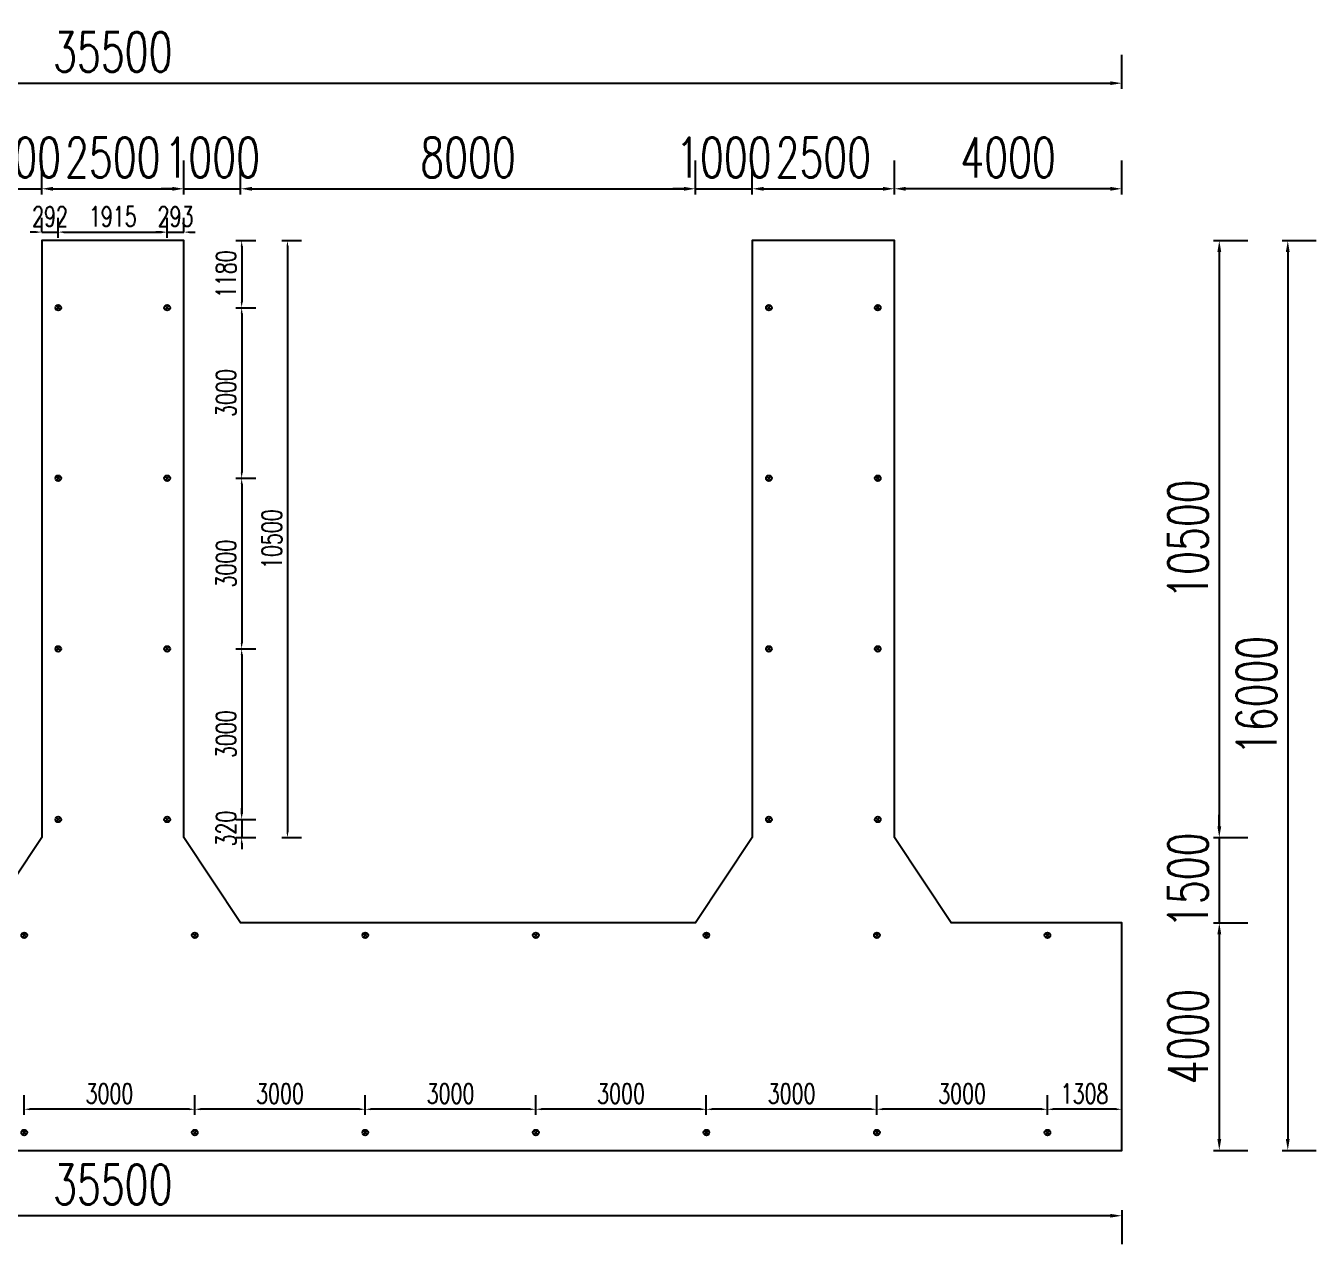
# Model space of a CAD drawing. Extents: x -18540 to 926017, y -610001 to -56924.
# Drawn here: x 609721 to 632422, y -231278 to -209850 of the extents above; entities that cross this region are included whole.
import ezdxf

# ---------------------------------------------------------------- set-up
doc = ezdxf.new("R2010")
doc.units = 0
doc.header["$LTSCALE"] = 10
doc.header["$MEASUREMENT"] = 0
for name, color, linetype in [('L-TEXT文字标注', 7, 'Continuous'), ('W-_ANTICOLLISION防撞措施', 6, 'Continuous'), ('W-STEEL_FRAME钢架', 3, 'Continuous')]:
    doc.layers.add(name, color=color, linetype=linetype)
doc.layers.add('文字标注', color=7, linetype='Continuous', lineweight=18)
doc.styles.add('STANDARD_T3', font='simplex.shx', dxfattribs={"width": 0.7, "bigfont": 'gbcbig.shx'})
doc.dimstyles.new('W&&100', dxfattribs={"dimtxt": 350, "dimasz": 100, "dimexe": 250, "dimexo": 300, "dimgap": 100, "dimtad": 1, "dimdec": 0, "dimzin": 0, "dimdsep": 46, "dimtxsty": 'STANDARD_T3', "dimcen": 0.09, "dimclrd": 1, "dimclre": 1, "dimclrt": 7, "dimazin": 2, "dimtfac": 1, "dimtdec": 0, "dimtix": 1, "dimtmove": 2, "dimatfit": 3, "dimfxl": 100, "dimtolj": 1, "dimtzin": 0, "dimarcsym": 0})
doc.dimstyles.new('W&&200', dxfattribs={"dimtxt": 700, "dimasz": 200, "dimexe": 500, "dimexo": 600, "dimgap": 200, "dimtad": 1, "dimdec": 0, "dimzin": 0, "dimdsep": 46, "dimtxsty": 'STANDARD_T3', "dimcen": 0.09, "dimclrd": 1, "dimclre": 1, "dimclrt": 7, "dimazin": 2, "dimtfac": 1, "dimtdec": 0, "dimtix": 1, "dimtmove": 2, "dimatfit": 3, "dimfxl": 100, "dimtolj": 1, "dimtzin": 0, "dimarcsym": 0})

# ---------------------------------------------------------------- blocks, each defined once
blk = doc.blocks.new('dimaideng')
for p, q in [((564094, -312860), (564168, -312927)), ((564165, -312857), (564096, -312930))]:
    blk.add_line(p, q)
blk.add_circle((564131, -312893), 50)
blk = doc.blocks.new('*U1812')
at = {"layer": 'W-_ANTICOLLISION防撞措施', "color": 0, "linetype": 'ByBlock'}
for p in [(-1733872, -2513095), (-1733872, -2516565)]:
    blk.add_blockref('dimaideng', p, dxfattribs=at)
blk = doc.blocks.new('*U1813')
at = {"layer": 'W-_ANTICOLLISION防撞措施', "color": 0, "linetype": 'ByBlock', "lineweight": -2, "transparency": 16777216}
for p in [(0, 0), (3000, 0), (6000, 0), (9000, 0), (12000, 0), (15000, 0), (18000, 0), (21000, 0), (24000, 0), (27000, 0), (30000, 0), (33000, 0)]:
    blk.add_blockref('*U1812', p, dxfattribs=at)
blk = doc.blocks.new('*U1808')
at = {"layer": 'W-_ANTICOLLISION防撞措施', "color": 0, "linetype": 'ByBlock'}
for p in [(-1734830, -2514830), (-1732915, -2514830)]:
    blk.add_blockref('dimaideng', p, dxfattribs=at)
blk = doc.blocks.new('*U1809')
at = {"layer": 'W-_ANTICOLLISION防撞措施', "color": 0, "linetype": 'ByBlock', "lineweight": -2, "transparency": 16777216}
for p in [(0, 9000), (0, 6000), (0, 3000), (0, 0)]:
    blk.add_blockref('*U1808', p, dxfattribs=at)
blk = doc.blocks.new('*U1810')
at = {"layer": 'W-_ANTICOLLISION防撞措施', "color": 0, "linetype": 'ByBlock'}
for p in [(-1734830, -2514830), (-1732915, -2514830)]:
    blk.add_blockref('dimaideng', p, dxfattribs=at)
blk = doc.blocks.new('*U1811')
at = {"layer": 'W-_ANTICOLLISION防撞措施', "color": 0, "linetype": 'ByBlock', "lineweight": -2, "transparency": 16777216}
for p in [(0, 9000), (0, 6000), (0, 3000), (0, 0)]:
    blk.add_blockref('*U1810', p, dxfattribs=at)
blk = doc.blocks.new('*D1874')
at = {"layer": 'Defpoints', "color": 0, "transparency": 16777216}
for p in [(610001, -212716), (610001, -213628), (609001, -225628)]:
    blk.add_point(p, dxfattribs=at)
at = {"layer": 'L-TEXT文字标注', "color": 1, "lineweight": -2, "transparency": 16777216}
for p, q in [((609001, -212816), (609001, -212216)), ((610001, -212816), (610001, -212216)), ((608801, -212716), (608601, -212716)), ((609001, -212716), (610001, -212716)), ((610201, -212716), (610401, -212716))]:
    blk.add_line(p, q, dxfattribs=at)
at = {"layer": 'L-TEXT文字标注', "color": 1, "transparency": 16777216}
for points in [[(608801, -212683), (608801, -212750), (609001, -212716)], [(610201, -212683), (610201, -212750), (610001, -212716)]]:
    blk.add_solid(points, dxfattribs=at)
at = {"layer": 'L-TEXT文字标注', "color": 7, "transparency": 16777216, "insert": (609501, -212166), "char_height": 700, "attachment_point": 5, "style": 'STANDARD_T3'}
blk.add_mtext('\\A1;1000', dxfattribs=at)
blk = doc.blocks.new('*D1875')
at = {"layer": 'Defpoints', "color": 0, "transparency": 16777216}
for p in [(612501, -212716), (610001, -213628), (612501, -213628)]:
    blk.add_point(p, dxfattribs=at)
at = {"layer": 'L-TEXT文字标注', "color": 1, "lineweight": -2, "transparency": 16777216}
for p, q in [((610001, -212816), (610001, -212216)), ((612501, -212816), (612501, -212216)), ((610201, -212716), (612301, -212716))]:
    blk.add_line(p, q, dxfattribs=at)
at = {"layer": 'L-TEXT文字标注', "color": 1, "transparency": 16777216}
for points in [[(610201, -212683), (610201, -212750), (610001, -212716)], [(612301, -212683), (612301, -212750), (612501, -212716)]]:
    blk.add_solid(points, dxfattribs=at)
at = {"layer": 'L-TEXT文字标注', "color": 7, "transparency": 16777216, "insert": (611251, -212166), "char_height": 700, "attachment_point": 5, "style": 'STANDARD_T3'}
blk.add_mtext('\\A1;2500', dxfattribs=at)
blk = doc.blocks.new('*D1876')
at = {"layer": 'Defpoints', "color": 0, "transparency": 16777216}
for p in [(613501, -212716), (612501, -213628), (613501, -225628)]:
    blk.add_point(p, dxfattribs=at)
at = {"layer": 'L-TEXT文字标注', "color": 1, "lineweight": -2, "transparency": 16777216}
for p, q in [((612501, -212816), (612501, -212216)), ((613501, -212816), (613501, -212216)), ((612301, -212716), (612101, -212716)), ((612501, -212716), (613501, -212716)), ((613701, -212716), (613901, -212716))]:
    blk.add_line(p, q, dxfattribs=at)
at = {"layer": 'L-TEXT文字标注', "color": 1, "transparency": 16777216}
for points in [[(612301, -212683), (612301, -212750), (612501, -212716)], [(613701, -212683), (613701, -212750), (613501, -212716)]]:
    blk.add_solid(points, dxfattribs=at)
at = {"layer": 'L-TEXT文字标注', "color": 7, "transparency": 16777216, "insert": (613001, -212166), "char_height": 700, "attachment_point": 5, "style": 'STANDARD_T3'}
blk.add_mtext('\\A1;1000', dxfattribs=at)
blk = doc.blocks.new('*D1877')
at = {"layer": 'Defpoints', "color": 0, "transparency": 16777216}
for p in [(621501, -212716), (613501, -225628), (621501, -225628)]:
    blk.add_point(p, dxfattribs=at)
at = {"layer": 'L-TEXT文字标注', "color": 1, "lineweight": -2, "transparency": 16777216}
for p, q in [((613501, -212816), (613501, -212216)), ((621501, -212816), (621501, -212216)), ((613701, -212716), (621301, -212716))]:
    blk.add_line(p, q, dxfattribs=at)
at = {"layer": 'L-TEXT文字标注', "color": 1, "transparency": 16777216}
for points in [[(613701, -212683), (613701, -212750), (613501, -212716)], [(621301, -212683), (621301, -212750), (621501, -212716)]]:
    blk.add_solid(points, dxfattribs=at)
at = {"layer": 'L-TEXT文字标注', "color": 7, "transparency": 16777216, "insert": (617501, -212166), "char_height": 700, "attachment_point": 5, "style": 'STANDARD_T3'}
blk.add_mtext('\\A1;8000', dxfattribs=at)
blk = doc.blocks.new('*D1878')
at = {"layer": 'Defpoints', "color": 0, "transparency": 16777216}
for p in [(622501, -212716), (622501, -213628), (621501, -225628)]:
    blk.add_point(p, dxfattribs=at)
at = {"layer": 'L-TEXT文字标注', "color": 1, "lineweight": -2, "transparency": 16777216}
for p, q in [((621501, -212816), (621501, -212216)), ((622501, -212816), (622501, -212216)), ((621301, -212716), (621101, -212716)), ((621501, -212716), (622501, -212716)), ((622701, -212716), (622901, -212716))]:
    blk.add_line(p, q, dxfattribs=at)
at = {"layer": 'L-TEXT文字标注', "color": 1, "transparency": 16777216}
for points in [[(621301, -212683), (621301, -212750), (621501, -212716)], [(622701, -212683), (622701, -212750), (622501, -212716)]]:
    blk.add_solid(points, dxfattribs=at)
at = {"layer": 'L-TEXT文字标注', "color": 7, "transparency": 16777216, "insert": (622001, -212166), "char_height": 700, "attachment_point": 5, "style": 'STANDARD_T3'}
blk.add_mtext('\\A1;1000', dxfattribs=at)
blk = doc.blocks.new('*D1879')
at = {"layer": 'Defpoints', "color": 0, "transparency": 16777216}
for p in [(625001, -212716), (622501, -213628), (625001, -213628)]:
    blk.add_point(p, dxfattribs=at)
at = {"layer": 'L-TEXT文字标注', "color": 1, "lineweight": -2, "transparency": 16777216}
for p, q in [((622501, -212816), (622501, -212216)), ((625001, -212816), (625001, -212216)), ((622701, -212716), (624801, -212716))]:
    blk.add_line(p, q, dxfattribs=at)
at = {"layer": 'L-TEXT文字标注', "color": 1, "transparency": 16777216}
for points in [[(622701, -212683), (622701, -212750), (622501, -212716)], [(624801, -212683), (624801, -212750), (625001, -212716)]]:
    blk.add_solid(points, dxfattribs=at)
at = {"layer": 'L-TEXT文字标注', "color": 7, "transparency": 16777216, "insert": (623751, -212166), "char_height": 700, "attachment_point": 5, "style": 'STANDARD_T3'}
blk.add_mtext('\\A1;2500', dxfattribs=at)
blk = doc.blocks.new('*D1885')
at = {"layer": 'Defpoints', "color": 0, "transparency": 16777216}
for p in [(625001, -212716), (625001, -213628), (629001, -225628)]:
    blk.add_point(p, dxfattribs=at)
at = {"layer": 'L-TEXT文字标注', "color": 1, "lineweight": -2, "transparency": 16777216}
for p, q in [((625001, -212816), (625001, -212216)), ((629001, -212816), (629001, -212216)), ((628801, -212716), (625201, -212716))]:
    blk.add_line(p, q, dxfattribs=at)
at = {"layer": 'L-TEXT文字标注', "color": 1, "transparency": 16777216}
for points in [[(625201, -212683), (625201, -212750), (625001, -212716)], [(628801, -212683), (628801, -212750), (629001, -212716)]]:
    blk.add_solid(points, dxfattribs=at)
at = {"layer": 'L-TEXT文字标注', "color": 7, "transparency": 16777216, "insert": (627001, -212166), "char_height": 700, "attachment_point": 5, "style": 'STANDARD_T3'}
blk.add_mtext('\\A1;4000', dxfattribs=at)
blk = doc.blocks.new('*D1886')
at = {"layer": 'Defpoints', "color": 0, "transparency": 16777216}
for p in [(625001, -213628), (625001, -224128), (630717, -224128)]:
    blk.add_point(p, dxfattribs=at)
at = {"layer": 'L-TEXT文字标注', "color": 1, "lineweight": -2, "transparency": 16777216}
for p, q in [((630617, -213628), (631217, -213628)), ((630717, -213828), (630717, -223928)), ((630617, -224128), (631217, -224128))]:
    blk.add_line(p, q, dxfattribs=at)
at = {"layer": 'L-TEXT文字标注', "color": 1, "transparency": 16777216}
for points in [[(630684, -213828), (630751, -213828), (630717, -213628)], [(630684, -223928), (630751, -223928), (630717, -224128)]]:
    blk.add_solid(points, dxfattribs=at)
at = {"layer": 'L-TEXT文字标注', "color": 7, "transparency": 16777216, "insert": (630167, -218878), "char_height": 700, "attachment_point": 5, "rotation": 90, "style": 'STANDARD_T3'}
blk.add_mtext('\\A1;10500', dxfattribs=at)
blk = doc.blocks.new('*D1887')
at = {"layer": 'Defpoints', "color": 0, "transparency": 16777216}
for p in [(625001, -224128), (626001, -225628), (630717, -225628)]:
    blk.add_point(p, dxfattribs=at)
at = {"layer": 'L-TEXT文字标注', "color": 1, "lineweight": -2, "transparency": 16777216}
for p, q in [((630717, -223928), (630717, -223728)), ((630617, -224128), (631217, -224128)), ((630717, -224128), (630717, -225628)), ((630617, -225628), (631217, -225628)), ((630717, -225828), (630717, -226028))]:
    blk.add_line(p, q, dxfattribs=at)
at = {"layer": 'L-TEXT文字标注', "color": 1, "transparency": 16777216}
for points in [[(630684, -223928), (630751, -223928), (630717, -224128)], [(630684, -225828), (630751, -225828), (630717, -225628)]]:
    blk.add_solid(points, dxfattribs=at)
at = {"layer": 'L-TEXT文字标注', "color": 7, "transparency": 16777216, "insert": (630167, -224878), "char_height": 700, "attachment_point": 5, "rotation": 90, "style": 'STANDARD_T3'}
blk.add_mtext('\\A1;1500', dxfattribs=at)
blk = doc.blocks.new('*D1888')
at = {"layer": 'Defpoints', "color": 0, "transparency": 16777216}
for p in [(626001, -225628), (629001, -229628), (630717, -229628)]:
    blk.add_point(p, dxfattribs=at)
at = {"layer": 'L-TEXT文字标注', "color": 1, "lineweight": -2, "transparency": 16777216}
for p, q in [((630617, -225628), (631217, -225628)), ((630717, -225828), (630717, -229428)), ((630617, -229628), (631217, -229628))]:
    blk.add_line(p, q, dxfattribs=at)
at = {"layer": 'L-TEXT文字标注', "color": 1, "transparency": 16777216}
for points in [[(630684, -225828), (630751, -225828), (630717, -225628)], [(630684, -229428), (630751, -229428), (630717, -229628)]]:
    blk.add_solid(points, dxfattribs=at)
at = {"layer": 'L-TEXT文字标注', "color": 7, "transparency": 16777216, "insert": (630167, -227628), "char_height": 700, "attachment_point": 5, "rotation": 90, "style": 'STANDARD_T3'}
blk.add_mtext('\\A1;4000', dxfattribs=at)
blk = doc.blocks.new('*D1889')
at = {"layer": 'Defpoints', "color": 0, "transparency": 16777216}
for p in [(593501, -229628), (629001, -229628), (593501, -230778)]:
    blk.add_point(p, dxfattribs=at)
at = {"layer": 'L-TEXT文字标注', "color": 1, "lineweight": -2, "transparency": 16777216}
for p, q in [((593501, -230678), (593501, -231278)), ((628801, -230778), (593701, -230778)), ((629001, -230678), (629001, -231278))]:
    blk.add_line(p, q, dxfattribs=at)
at = {"layer": 'L-TEXT文字标注', "color": 1, "transparency": 16777216}
for points in [[(593701, -230745), (593701, -230811), (593501, -230778)], [(628801, -230745), (628801, -230811), (629001, -230778)]]:
    blk.add_solid(points, dxfattribs=at)
at = {"layer": 'L-TEXT文字标注', "color": 7, "transparency": 16777216, "insert": (611251, -230228), "char_height": 700, "attachment_point": 5, "style": 'STANDARD_T3'}
blk.add_mtext('\\A1;35500', dxfattribs=at)
blk = doc.blocks.new('*D1872')
at = {"layer": 'Defpoints', "color": 0, "transparency": 16777216}
for p in [(629001, -210859), (593501, -212216), (629001, -212216)]:
    blk.add_point(p, dxfattribs=at)
at = {"layer": 'L-TEXT文字标注', "color": 1, "lineweight": -2, "transparency": 16777216}
for p, q in [((593501, -210959), (593501, -210359)), ((629001, -210959), (629001, -210359)), ((593701, -210859), (628801, -210859))]:
    blk.add_line(p, q, dxfattribs=at)
at = {"layer": 'L-TEXT文字标注', "color": 1, "transparency": 16777216}
for points in [[(593701, -210826), (593701, -210892), (593501, -210859)], [(628801, -210826), (628801, -210892), (629001, -210859)]]:
    blk.add_solid(points, dxfattribs=at)
at = {"layer": 'L-TEXT文字标注', "color": 7, "transparency": 16777216, "insert": (611251, -210309), "char_height": 700, "attachment_point": 5, "style": 'STANDARD_T3'}
blk.add_mtext('\\A1;35500', dxfattribs=at)
blk = doc.blocks.new('*D1873')
at = {"layer": 'Defpoints', "color": 0, "transparency": 16777216}
for p in [(631217, -213628), (631217, -229628), (631922, -229628)]:
    blk.add_point(p, dxfattribs=at)
at = {"layer": 'L-TEXT文字标注', "color": 1, "lineweight": -2, "transparency": 16777216}
for p, q in [((631822, -213628), (632422, -213628)), ((631922, -213828), (631922, -229428)), ((631822, -229628), (632422, -229628))]:
    blk.add_line(p, q, dxfattribs=at)
at = {"layer": 'L-TEXT文字标注', "color": 1, "transparency": 16777216}
for points in [[(631888, -213828), (631955, -213828), (631922, -213628)], [(631888, -229428), (631955, -229428), (631922, -229628)]]:
    blk.add_solid(points, dxfattribs=at)
at = {"layer": 'L-TEXT文字标注', "color": 7, "transparency": 16777216, "insert": (631372, -221628), "char_height": 700, "attachment_point": 5, "rotation": 90, "style": 'STANDARD_T3'}
blk.add_mtext('\\A1;16000', dxfattribs=at)
blk = doc.blocks.new('*D2349')
at = {"layer": 'Defpoints', "color": 0, "transparency": 16777216}
for p in [(612501, -213628), (612208, -214808), (613519, -214808)]:
    blk.add_point(p, dxfattribs=at)
at = {"layer": '文字标注', "color": 1, "lineweight": -2, "transparency": 16777216}
for p, q in [((613419, -213628), (613769, -213628)), ((613519, -213728), (613519, -214708)), ((613419, -214808), (613769, -214808))]:
    blk.add_line(p, q, dxfattribs=at)
at = {"layer": '文字标注', "color": 1, "transparency": 16777216}
for points in [[(613502, -213728), (613535, -213728), (613519, -213628)], [(613502, -214708), (613535, -214708), (613519, -214808)]]:
    blk.add_solid(points, dxfattribs=at)
at = {"layer": '文字标注', "color": 7, "transparency": 16777216, "insert": (613244, -214218), "char_height": 350, "attachment_point": 5, "rotation": 90, "style": 'STANDARD_T3'}
blk.add_mtext('\\A1;1180', dxfattribs=at)
blk = doc.blocks.new('*D2350')
at = {"layer": 'Defpoints', "color": 0, "transparency": 16777216}
for p in [(612208, -214808), (612208, -217808), (613519, -217808)]:
    blk.add_point(p, dxfattribs=at)
at = {"layer": '文字标注', "color": 1, "lineweight": -2, "transparency": 16777216}
for p, q in [((613419, -214808), (613769, -214808)), ((613519, -214908), (613519, -217708)), ((613419, -217808), (613769, -217808))]:
    blk.add_line(p, q, dxfattribs=at)
at = {"layer": '文字标注', "color": 1, "transparency": 16777216}
for points in [[(613502, -214908), (613535, -214908), (613519, -214808)], [(613502, -217708), (613535, -217708), (613519, -217808)]]:
    blk.add_solid(points, dxfattribs=at)
at = {"layer": '文字标注', "color": 7, "transparency": 16777216, "insert": (613244, -216308), "char_height": 350, "attachment_point": 5, "rotation": 90, "style": 'STANDARD_T3'}
blk.add_mtext('\\A1;3000', dxfattribs=at)
blk = doc.blocks.new('*D2351')
at = {"layer": 'Defpoints', "color": 0, "transparency": 16777216}
for p in [(612208, -217808), (612208, -220808), (613519, -220808)]:
    blk.add_point(p, dxfattribs=at)
at = {"layer": '文字标注', "color": 1, "lineweight": -2, "transparency": 16777216}
for p, q in [((613419, -217808), (613769, -217808)), ((613519, -217908), (613519, -220708)), ((613419, -220808), (613769, -220808))]:
    blk.add_line(p, q, dxfattribs=at)
at = {"layer": '文字标注', "color": 1, "transparency": 16777216}
for points in [[(613502, -217908), (613535, -217908), (613519, -217808)], [(613502, -220708), (613535, -220708), (613519, -220808)]]:
    blk.add_solid(points, dxfattribs=at)
at = {"layer": '文字标注', "color": 7, "transparency": 16777216, "insert": (613244, -219308), "char_height": 350, "attachment_point": 5, "rotation": 90, "style": 'STANDARD_T3'}
blk.add_mtext('\\A1;3000', dxfattribs=at)
blk = doc.blocks.new('*D2352')
at = {"layer": 'Defpoints', "color": 0, "transparency": 16777216}
for p in [(612208, -220808), (612208, -223808), (613519, -223808)]:
    blk.add_point(p, dxfattribs=at)
at = {"layer": '文字标注', "color": 1, "lineweight": -2, "transparency": 16777216}
for p, q in [((613419, -220808), (613769, -220808)), ((613519, -220908), (613519, -223708)), ((613419, -223808), (613769, -223808))]:
    blk.add_line(p, q, dxfattribs=at)
at = {"layer": '文字标注', "color": 1, "transparency": 16777216}
for points in [[(613502, -220908), (613535, -220908), (613519, -220808)], [(613502, -223708), (613535, -223708), (613519, -223808)]]:
    blk.add_solid(points, dxfattribs=at)
at = {"layer": '文字标注', "color": 7, "transparency": 16777216, "insert": (613244, -222308), "char_height": 350, "attachment_point": 5, "rotation": 90, "style": 'STANDARD_T3'}
blk.add_mtext('\\A1;3000', dxfattribs=at)
blk = doc.blocks.new('*D2353')
at = {"layer": 'Defpoints', "color": 0, "transparency": 16777216}
for p in [(612208, -223808), (612501, -224128), (613519, -224128)]:
    blk.add_point(p, dxfattribs=at)
at = {"layer": '文字标注', "color": 1, "lineweight": -2, "transparency": 16777216}
for p, q in [((613419, -223808), (613769, -223808)), ((613519, -223708), (613519, -223608)), ((613519, -223808), (613519, -224128)), ((613419, -224128), (613769, -224128)), ((613519, -224228), (613519, -224328))]:
    blk.add_line(p, q, dxfattribs=at)
at = {"layer": '文字标注', "color": 1, "transparency": 16777216}
for points in [[(613502, -223708), (613535, -223708), (613519, -223808)], [(613502, -224228), (613535, -224228), (613519, -224128)]]:
    blk.add_solid(points, dxfattribs=at)
at = {"layer": '文字标注', "color": 7, "transparency": 16777216, "insert": (613244, -223968), "char_height": 350, "attachment_point": 5, "rotation": 90, "style": 'STANDARD_T3'}
blk.add_mtext('\\A1;320', dxfattribs=at)
blk = doc.blocks.new('*D2354')
at = {"layer": 'Defpoints', "color": 0, "transparency": 16777216}
for p in [(612501, -213628), (612501, -224128), (614324, -224128)]:
    blk.add_point(p, dxfattribs=at)
at = {"layer": '文字标注', "color": 1, "lineweight": -2, "transparency": 16777216}
for p, q in [((614224, -213628), (614574, -213628)), ((614324, -213728), (614324, -224028)), ((614224, -224128), (614574, -224128))]:
    blk.add_line(p, q, dxfattribs=at)
at = {"layer": '文字标注', "color": 1, "transparency": 16777216}
for points in [[(614308, -213728), (614341, -213728), (614324, -213628)], [(614308, -224028), (614341, -224028), (614324, -224128)]]:
    blk.add_solid(points, dxfattribs=at)
at = {"layer": '文字标注', "color": 7, "transparency": 16777216, "insert": (614049, -218878), "char_height": 350, "attachment_point": 5, "rotation": 90, "style": 'STANDARD_T3'}
blk.add_mtext('\\A1;10500', dxfattribs=at)
blk = doc.blocks.new('*D2355')
at = {"layer": 'Defpoints', "color": 0, "transparency": 16777216}
for p in [(627693, -228905), (627693, -229316), (629001, -229628)]:
    blk.add_point(p, dxfattribs=at)
at = {"layer": '文字标注', "color": 1, "lineweight": -2, "transparency": 16777216}
for p, q in [((627693, -229005), (627693, -228655)), ((629001, -229005), (629001, -228655)), ((628901, -228905), (627793, -228905))]:
    blk.add_line(p, q, dxfattribs=at)
at = {"layer": '文字标注', "color": 1, "transparency": 16777216}
for points in [[(627793, -228889), (627793, -228922), (627693, -228905)], [(628901, -228889), (628901, -228922), (629001, -228905)]]:
    blk.add_solid(points, dxfattribs=at)
at = {"layer": '文字标注', "color": 7, "transparency": 16777216, "insert": (628347, -228630), "char_height": 350, "attachment_point": 5, "style": 'STANDARD_T3'}
blk.add_mtext('\\A1;1308', dxfattribs=at)
blk = doc.blocks.new('*D2356')
at = {"layer": 'Defpoints', "color": 0, "transparency": 16777216}
for p in [(624693, -228905), (624693, -229316), (627693, -229316)]:
    blk.add_point(p, dxfattribs=at)
at = {"layer": '文字标注', "color": 1, "lineweight": -2, "transparency": 16777216}
for p, q in [((624693, -229005), (624693, -228655)), ((627693, -229005), (627693, -228655)), ((627593, -228905), (624793, -228905))]:
    blk.add_line(p, q, dxfattribs=at)
at = {"layer": '文字标注', "color": 1, "transparency": 16777216}
for points in [[(624793, -228889), (624793, -228922), (624693, -228905)], [(627593, -228889), (627593, -228922), (627693, -228905)]]:
    blk.add_solid(points, dxfattribs=at)
at = {"layer": '文字标注', "color": 7, "transparency": 16777216, "insert": (626193, -228630), "char_height": 350, "attachment_point": 5, "style": 'STANDARD_T3'}
blk.add_mtext('\\A1;3000', dxfattribs=at)
blk = doc.blocks.new('*D2357')
at = {"layer": 'Defpoints', "color": 0, "transparency": 16777216}
for p in [(621693, -228905), (621693, -229316), (624693, -229316)]:
    blk.add_point(p, dxfattribs=at)
at = {"layer": '文字标注', "color": 1, "lineweight": -2, "transparency": 16777216}
for p, q in [((621693, -229005), (621693, -228655)), ((624693, -229005), (624693, -228655)), ((624593, -228905), (621793, -228905))]:
    blk.add_line(p, q, dxfattribs=at)
at = {"layer": '文字标注', "color": 1, "transparency": 16777216}
for points in [[(621793, -228889), (621793, -228922), (621693, -228905)], [(624593, -228889), (624593, -228922), (624693, -228905)]]:
    blk.add_solid(points, dxfattribs=at)
at = {"layer": '文字标注', "color": 7, "transparency": 16777216, "insert": (623193, -228630), "char_height": 350, "attachment_point": 5, "style": 'STANDARD_T3'}
blk.add_mtext('\\A1;3000', dxfattribs=at)
blk = doc.blocks.new('*D2358')
at = {"layer": 'Defpoints', "color": 0, "transparency": 16777216}
for p in [(618693, -228905), (618693, -229316), (621693, -229316)]:
    blk.add_point(p, dxfattribs=at)
at = {"layer": '文字标注', "color": 1, "lineweight": -2, "transparency": 16777216}
for p, q in [((618693, -229005), (618693, -228655)), ((621693, -229005), (621693, -228655)), ((621593, -228905), (618793, -228905))]:
    blk.add_line(p, q, dxfattribs=at)
at = {"layer": '文字标注', "color": 1, "transparency": 16777216}
for points in [[(618793, -228889), (618793, -228922), (618693, -228905)], [(621593, -228889), (621593, -228922), (621693, -228905)]]:
    blk.add_solid(points, dxfattribs=at)
at = {"layer": '文字标注', "color": 7, "transparency": 16777216, "insert": (620193, -228630), "char_height": 350, "attachment_point": 5, "style": 'STANDARD_T3'}
blk.add_mtext('\\A1;3000', dxfattribs=at)
blk = doc.blocks.new('*D2359')
at = {"layer": 'Defpoints', "color": 0, "transparency": 16777216}
for p in [(615693, -228905), (615693, -229316), (618693, -229316)]:
    blk.add_point(p, dxfattribs=at)
at = {"layer": '文字标注', "color": 1, "lineweight": -2, "transparency": 16777216}
for p, q in [((615693, -229005), (615693, -228655)), ((618693, -229005), (618693, -228655)), ((618593, -228905), (615793, -228905))]:
    blk.add_line(p, q, dxfattribs=at)
at = {"layer": '文字标注', "color": 1, "transparency": 16777216}
for points in [[(615793, -228889), (615793, -228922), (615693, -228905)], [(618593, -228889), (618593, -228922), (618693, -228905)]]:
    blk.add_solid(points, dxfattribs=at)
at = {"layer": '文字标注', "color": 7, "transparency": 16777216, "insert": (617193, -228630), "char_height": 350, "attachment_point": 5, "style": 'STANDARD_T3'}
blk.add_mtext('\\A1;3000', dxfattribs=at)
blk = doc.blocks.new('*D2360')
at = {"layer": 'Defpoints', "color": 0, "transparency": 16777216}
for p in [(612693, -228905), (612693, -229316), (615693, -229316)]:
    blk.add_point(p, dxfattribs=at)
at = {"layer": '文字标注', "color": 1, "lineweight": -2, "transparency": 16777216}
for p, q in [((612693, -229005), (612693, -228655)), ((615693, -229005), (615693, -228655)), ((615593, -228905), (612793, -228905))]:
    blk.add_line(p, q, dxfattribs=at)
at = {"layer": '文字标注', "color": 1, "transparency": 16777216}
for points in [[(612793, -228889), (612793, -228922), (612693, -228905)], [(615593, -228889), (615593, -228922), (615693, -228905)]]:
    blk.add_solid(points, dxfattribs=at)
at = {"layer": '文字标注', "color": 7, "transparency": 16777216, "insert": (614193, -228630), "char_height": 350, "attachment_point": 5, "style": 'STANDARD_T3'}
blk.add_mtext('\\A1;3000', dxfattribs=at)
blk = doc.blocks.new('*D2361')
at = {"layer": 'Defpoints', "color": 0, "transparency": 16777216}
for p in [(609693, -228905), (609693, -229316), (612693, -229316)]:
    blk.add_point(p, dxfattribs=at)
at = {"layer": '文字标注', "color": 1, "lineweight": -2, "transparency": 16777216}
for p, q in [((609693, -229005), (609693, -228655)), ((612693, -229005), (612693, -228655)), ((612593, -228905), (609793, -228905))]:
    blk.add_line(p, q, dxfattribs=at)
at = {"layer": '文字标注', "color": 1, "transparency": 16777216}
for points in [[(609793, -228889), (609793, -228922), (609693, -228905)], [(612593, -228889), (612593, -228922), (612693, -228905)]]:
    blk.add_solid(points, dxfattribs=at)
at = {"layer": '文字标注', "color": 7, "transparency": 16777216, "insert": (611193, -228630), "char_height": 350, "attachment_point": 5, "style": 'STANDARD_T3'}
blk.add_mtext('\\A1;3000', dxfattribs=at)
blk = doc.blocks.new('*D2374')
at = {"layer": 'Defpoints', "color": 0, "transparency": 16777216}
for p in [(610293, -213478), (610001, -213628), (610293, -214808)]:
    blk.add_point(p, dxfattribs=at)
at = {"layer": '文字标注', "color": 1, "lineweight": -2, "transparency": 16777216}
for p, q in [((610001, -213478), (610001, -213228)), ((610293, -213578), (610293, -213228)), ((609901, -213478), (609801, -213478)), ((610001, -213478), (610293, -213478)), ((610393, -213478), (610493, -213478))]:
    blk.add_line(p, q, dxfattribs=at)
at = {"layer": '文字标注', "color": 1, "transparency": 16777216}
for points in [[(609901, -213462), (609901, -213495), (610001, -213478)], [(610393, -213462), (610393, -213495), (610293, -213478)]]:
    blk.add_solid(points, dxfattribs=at)
at = {"layer": '文字标注', "color": 7, "transparency": 16777216, "insert": (610147, -213203), "char_height": 350, "attachment_point": 5, "style": 'STANDARD_T3'}
blk.add_mtext('\\A1;292', dxfattribs=at)
blk = doc.blocks.new('*D2375')
at = {"layer": 'Defpoints', "color": 0, "transparency": 16777216}
for p in [(612208, -213478), (610293, -214808), (612208, -214808)]:
    blk.add_point(p, dxfattribs=at)
at = {"layer": '文字标注', "color": 1, "lineweight": -2, "transparency": 16777216}
for p, q in [((610293, -213578), (610293, -213228)), ((612208, -213578), (612208, -213228)), ((610393, -213478), (612108, -213478))]:
    blk.add_line(p, q, dxfattribs=at)
at = {"layer": '文字标注', "color": 1, "transparency": 16777216}
for points in [[(610393, -213462), (610393, -213495), (610293, -213478)], [(612108, -213462), (612108, -213495), (612208, -213478)]]:
    blk.add_solid(points, dxfattribs=at)
at = {"layer": '文字标注', "color": 7, "transparency": 16777216, "insert": (611251, -213203), "char_height": 350, "attachment_point": 5, "style": 'STANDARD_T3'}
blk.add_mtext('\\A1;1915', dxfattribs=at)
blk = doc.blocks.new('*D2376')
at = {"layer": 'Defpoints', "color": 0, "transparency": 16777216}
for p in [(612501, -213478), (612501, -213628), (612208, -214808)]:
    blk.add_point(p, dxfattribs=at)
at = {"layer": '文字标注', "color": 1, "lineweight": -2, "transparency": 16777216}
for p, q in [((612208, -213578), (612208, -213228)), ((612501, -213478), (612501, -213228)), ((612108, -213478), (612008, -213478)), ((612208, -213478), (612501, -213478)), ((612601, -213478), (612701, -213478))]:
    blk.add_line(p, q, dxfattribs=at)
at = {"layer": '文字标注', "color": 1, "transparency": 16777216}
for points in [[(612108, -213462), (612108, -213495), (612208, -213478)], [(612601, -213462), (612601, -213495), (612501, -213478)]]:
    blk.add_solid(points, dxfattribs=at)
at = {"layer": '文字标注', "color": 7, "transparency": 16777216, "insert": (612355, -213203), "char_height": 350, "attachment_point": 5, "style": 'STANDARD_T3'}
blk.add_mtext('\\A1;293', dxfattribs=at)

msp = doc.modelspace()

# ---------------------------------------------------------------- linework, layer by layer
at = {"layer": 'W-STEEL_FRAME钢架'}
msp.add_lwpolyline([(600000.9, -213627.9), (597500.9, -213627.9), (597500.9, -224127.9), (596500.9, -225627.9), (593500.9, -225627.9), (593500.9, -229627.9), (629000.9, -229627.9), (629000.9, -225627.9), (626000.9, -225627.9), (625000.9, -224127.9), (625000.9, -213627.9), (622500.9, -213627.9), (622500.9, -224127.9), (621500.9, -225627.9), (613500.9, -225627.9), (612500.9, -224127.9), (612500.9, -213627.9), (610000.9, -213627.9), (610000.9, -224127.9), (609000.9, -225627.9), (601000.9, -225627.9), (600000.9, -224127.9)], close=True, dxfattribs=at)

# ---------------------------------------------------------------- block references
at = {"layer": 'W-_ANTICOLLISION防撞措施', "color": 0, "linetype": 'ByBlock'}
for name, p in [('*U1809', (1780992.2, 2603915.5)), ('*U1811', (1793492.2, 2603915.5)), ('*U1813', (1764434.8, 2600142.3))]:
    msp.add_blockref(name, p, dxfattribs=at)

# ---------------------------------------------------------------- dimensions: what is measured, and where the dimension line sits
at = {"layer": 'L-TEXT文字标注', "color": 3}
for base, p1, p2, picture, middle in [((629000.9, -210859.2), (593500.9, -212216.4), (629000.9, -212216.4), '*D1872', (611250.9, -210309.2)), ((610000.9, -212716.4), (609000.9, -225627.9), (610000.9, -213627.9), '*D1874', (609500.9, -212166.4)), ((612500.9, -212716.4), (610000.9, -213627.9), (612500.9, -213627.9), '*D1875', (611250.9, -212166.4)), ((613500.9, -212716.4), (612500.9, -213627.9), (613500.9, -225627.9), '*D1876', (613000.9, -212166.4)), ((621500.9, -212716.4), (613500.9, -225627.9), (621500.9, -225627.9), '*D1877', (617500.9, -212166.4)), ((622500.9, -212716.4), (621500.9, -225627.9), (622500.9, -213627.9), '*D1878', (622000.9, -212166.4)), ((625000.9, -212716.4), (622500.9, -213627.9), (625000.9, -213627.9), '*D1879', (623750.9, -212166.4)), ((625000.9, -212716.4), (629000.9, -225627.9), (625000.9, -213627.9), '*D1885', (627000.9, -212166.4)), ((593500.9, -230778.1), (629000.9, -229627.9), (593500.9, -229627.9), '*D1889', (611250.9, -230228.1))]:
    dim = msp.add_linear_dim(base=base, p1=p1, p2=p2, dimstyle='W&&200', override={"dimfxlon": 1}, dxfattribs=at)
    dim.commit()
    dim.dimension.update_dxf_attribs({"geometry": picture, "text_midpoint": middle})
for base, p1, p2, picture, middle in [((630717.4, -224127.9), (625000.9, -213627.9), (625000.9, -224127.9), '*D1886', (630167.4, -218877.9)), ((631921.8, -229627.9), (631217.4, -213627.9), (631217.4, -229627.9), '*D1873', (631371.8, -221627.9)), ((630717.4, -225627.9), (625000.9, -224127.9), (626000.9, -225627.9), '*D1887', (630167.4, -224877.9)), ((630717.4, -229627.9), (626000.9, -225627.9), (629000.9, -229627.9), '*D1888', (630167.4, -227627.9))]:
    dim = msp.add_linear_dim(base=base, p1=p1, p2=p2, angle=90, dimstyle='W&&200', override={"dimfxlon": 1}, dxfattribs=at)
    dim.commit()
    dim.dimension.update_dxf_attribs({"geometry": picture, "text_midpoint": middle})
at = {"layer": '文字标注'}
for base, p1, p2, picture, middle in [((610293.2, -213478.4), (610000.9, -213627.9), (610293.2, -214807.6), '*D2374', (610147, -213203.4)), ((612208.3, -213478.4), (610293.2, -214807.6), (612208.3, -214807.6), '*D2375', (611250.7, -213203.4)), ((612500.9, -213478.4), (612208.3, -214807.6), (612500.9, -213627.9), '*D2376', (612354.6, -213203.4)), ((609693.3, -228905.5), (612693.3, -229315.6), (609693.3, -229315.6), '*D2361', (611193.3, -228630.5)), ((612693.3, -228905.5), (615693.3, -229315.6), (612693.3, -229315.6), '*D2360', (614193.3, -228630.5)), ((615693.3, -228905.5), (618693.3, -229315.6), (615693.3, -229315.6), '*D2359', (617193.3, -228630.5)), ((618693.3, -228905.5), (621693.3, -229315.6), (618693.3, -229315.6), '*D2358', (620193.3, -228630.5)), ((621693.3, -228905.5), (624693.3, -229315.6), (621693.3, -229315.6), '*D2357', (623193.3, -228630.5)), ((624693.3, -228905.5), (627693.3, -229315.6), (624693.3, -229315.6), '*D2356', (626193.3, -228630.5)), ((627693.3, -228905.5), (629000.9, -229627.9), (627693.3, -229315.6), '*D2355', (628347.1, -228630.5))]:
    dim = msp.add_linear_dim(base=base, p1=p1, p2=p2, dimstyle='W&&100', override={"dimfxlon": 1}, dxfattribs=at)
    dim.commit()
    dim.dimension.update_dxf_attribs({"geometry": picture, "text_midpoint": middle})
for base, p1, p2, picture, middle in [((613518.6, -214807.6), (612500.9, -213627.9), (612208.3, -214807.6), '*D2349', (613243.6, -214217.8)), ((614324.3, -224127.9), (612500.9, -213627.9), (612500.9, -224127.9), '*D2354', (614049.3, -218877.9)), ((613518.6, -217807.6), (612208.3, -214807.6), (612208.3, -217807.6), '*D2350', (613243.6, -216307.6)), ((613518.6, -220807.6), (612208.3, -217807.6), (612208.3, -220807.6), '*D2351', (613243.6, -219307.6)), ((613518.6, -223807.6), (612208.3, -220807.6), (612208.3, -223807.6), '*D2352', (613243.6, -222307.6)), ((613518.6, -224127.9), (612208.3, -223807.6), (612500.9, -224127.9), '*D2353', (613243.6, -223967.8))]:
    dim = msp.add_linear_dim(base=base, p1=p1, p2=p2, angle=90, dimstyle='W&&100', override={"dimfxlon": 1}, dxfattribs=at)
    dim.commit()
    dim.dimension.update_dxf_attribs({"geometry": picture, "text_midpoint": middle})

doc.saveas('drawing.dxf')
